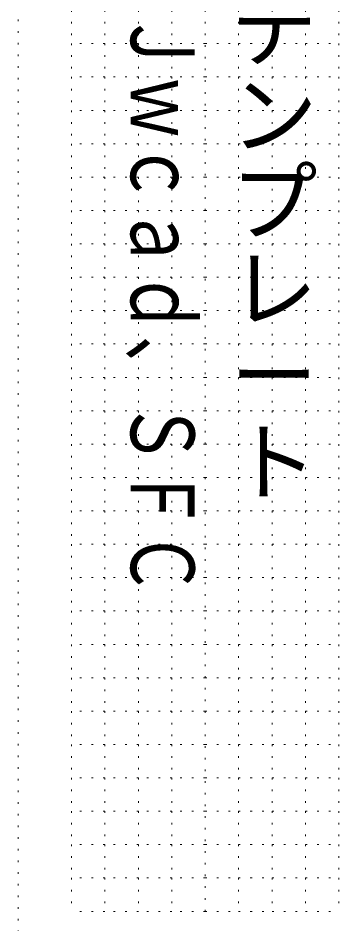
# Model space of a CAD drawing. Units: millimetres on the paper. Extents: x 149 to 445, y 0 to 420.
# Drawn here: x 241 to 289, y 75.5 to 211.2 of the extents above; entities that cross this region are included whole.
import ezdxf
from ezdxf.enums import TextEntityAlignment as Align

# ---------------------------------------------------------------- set-up
doc = ezdxf.new("R2010")
doc.units = ezdxf.units.MM
doc.linetypes.add('DOTTED', pattern=[1.75, 0.25, -1.5])
doc.layers.add('_0-0_', color=7, linetype='DOTTED', lineweight=18)
doc.styles.add('@ＭＳ ゴシック', font='')
doc.styles.add('ＭＳ ゴシック', font='')
doc.styles.get('@ＭＳ ゴシック').set_extended_font_data('@MS Gothic')
doc.styles.get('ＭＳ ゴシック').set_extended_font_data('MS Gothic')

msp = doc.modelspace()

# ---------------------------------------------------------------- linework, layer by layer
at = {"layer": '_0-0_'}
for p, q in [((241, 361.5), (241, 58.5)), ((269, 317.38), (269, 77.38)), ((249, 212.38), (249, 207.38)), ((254, 212.38), (254, 207.38)), ((259, 212.38), (259, 207.38)), ((264, 212.38), (264, 207.38)), ((274, 212.38), (274, 207.38)), ((279, 212.38), (279, 207.38)), ((284, 212.38), (284, 207.38)), ((289, 212.38), (289, 207.38)), ((254, 207.38), (249, 207.38)), ((249, 207.38), (249, 202.38)), ((259, 207.38), (254, 207.38)), ((254, 207.38), (254, 202.38)), ((264, 207.38), (259, 207.38)), ((259, 207.38), (259, 202.38)), ((269, 207.38), (264, 207.38)), ((264, 207.38), (264, 202.38)), ((269, 207.38), (274, 207.38)), ((274, 207.38), (279, 207.38)), ((274, 207.38), (274, 202.38)), ((279, 207.38), (279, 202.38)), ((279, 207.38), (284, 207.38)), ((284, 207.38), (284, 202.38)), ((284, 207.38), (289, 207.38)), ((289, 207.38), (289, 202.38)), ((254, 202.38), (249, 202.38)), ((249, 202.38), (249, 197.38)), ((259, 202.38), (254, 202.38)), ((254, 202.38), (254, 197.38)), ((264, 202.38), (259, 202.38)), ((259, 202.38), (259, 197.38)), ((269, 202.38), (264, 202.38)), ((264, 202.38), (264, 197.38)), ((269, 202.38), (274, 202.38)), ((274, 202.38), (279, 202.38)), ((274, 202.38), (274, 197.38)), ((279, 202.38), (279, 197.38)), ((279, 202.38), (284, 202.38)), ((284, 202.38), (284, 197.38)), ((284, 202.38), (289, 202.38)), ((289, 202.38), (289, 197.38)), ((254, 197.38), (249, 197.38)), ((249, 197.38), (249, 192.38)), ((259, 197.38), (254, 197.38)), ((254, 197.38), (254, 192.38)), ((264, 197.38), (259, 197.38)), ((259, 197.38), (259, 192.38)), ((269, 197.38), (264, 197.38)), ((264, 197.38), (264, 192.38)), ((269, 197.38), (274, 197.38)), ((274, 197.38), (279, 197.38)), ((274, 197.38), (274, 192.38)), ((279, 197.38), (279, 192.38)), ((279, 197.38), (284, 197.38)), ((284, 197.38), (284, 192.38)), ((284, 197.38), (289, 197.38)), ((289, 197.38), (289, 192.38)), ((254, 192.38), (249, 192.38)), ((249, 192.38), (249, 187.38)), ((259, 192.38), (254, 192.38)), ((254, 192.38), (254, 187.38)), ((264, 192.38), (259, 192.38)), ((259, 192.38), (259, 187.38)), ((269, 192.38), (264, 192.38)), ((264, 192.38), (264, 187.38)), ((269, 192.38), (274, 192.38)), ((274, 192.38), (279, 192.38)), ((274, 192.38), (274, 187.38)), ((279, 192.38), (279, 187.38)), ((279, 192.38), (284, 192.38)), ((284, 192.38), (284, 187.38)), ((284, 192.38), (289, 192.38)), ((289, 192.38), (289, 187.38)), ((254, 187.38), (249, 187.38)), ((249, 187.38), (249, 182.38)), ((259, 187.38), (254, 187.38)), ((254, 187.38), (254, 182.38)), ((264, 187.38), (259, 187.38)), ((259, 187.38), (259, 182.38)), ((269, 187.38), (264, 187.38)), ((264, 187.38), (264, 182.38)), ((269, 187.38), (274, 187.38)), ((274, 187.38), (279, 187.38)), ((274, 187.38), (274, 182.38)), ((279, 187.38), (279, 182.38)), ((279, 187.38), (284, 187.38)), ((284, 187.38), (284, 182.38)), ((284, 187.38), (289, 187.38)), ((289, 187.38), (289, 182.38)), ((254, 182.38), (249, 182.38)), ((249, 182.38), (249, 177.38)), ((259, 182.38), (254, 182.38)), ((254, 182.38), (254, 177.38)), ((264, 182.38), (259, 182.38)), ((259, 182.38), (259, 177.38)), ((269, 182.38), (264, 182.38)), ((264, 182.38), (264, 177.38)), ((269, 182.38), (274, 182.38)), ((274, 182.38), (279, 182.38)), ((274, 182.38), (274, 177.38)), ((279, 182.38), (279, 177.38)), ((279, 182.38), (284, 182.38)), ((284, 182.38), (284, 177.38)), ((284, 182.38), (289, 182.38)), ((289, 182.38), (289, 177.38)), ((254, 177.38), (249, 177.38)), ((249, 177.38), (249, 172.38)), ((259, 177.38), (254, 177.38)), ((254, 177.38), (254, 172.38)), ((264, 177.38), (259, 177.38)), ((259, 177.38), (259, 172.38)), ((269, 177.38), (264, 177.38)), ((264, 177.38), (264, 172.38)), ((269, 177.38), (274, 177.38)), ((274, 177.38), (279, 177.38)), ((274, 177.38), (274, 172.38)), ((279, 177.38), (279, 172.38)), ((279, 177.38), (284, 177.38)), ((284, 177.38), (284, 172.38)), ((284, 177.38), (289, 177.38)), ((289, 177.38), (289, 172.38)), ((254, 172.38), (249, 172.38)), ((249, 172.38), (249, 167.38)), ((259, 172.38), (254, 172.38)), ((254, 172.38), (254, 167.38)), ((264, 172.38), (259, 172.38)), ((259, 172.38), (259, 167.38)), ((269, 172.38), (264, 172.38)), ((264, 172.38), (264, 167.38)), ((269, 172.38), (274, 172.38)), ((274, 172.38), (279, 172.38)), ((274, 172.38), (274, 167.38)), ((279, 172.38), (279, 167.38)), ((279, 172.38), (284, 172.38)), ((284, 172.38), (284, 167.38)), ((284, 172.38), (289, 172.38)), ((289, 172.38), (289, 167.38)), ((254, 167.38), (249, 167.38)), ((249, 167.38), (249, 162.38)), ((259, 167.38), (254, 167.38)), ((254, 167.38), (254, 162.38)), ((264, 167.38), (259, 167.38)), ((259, 167.38), (259, 162.38)), ((269, 167.38), (264, 167.38)), ((264, 167.38), (264, 162.38)), ((269, 167.38), (274, 167.38)), ((274, 167.38), (279, 167.38)), ((274, 167.38), (274, 162.38)), ((279, 167.38), (279, 162.38)), ((279, 167.38), (284, 167.38)), ((284, 167.38), (284, 162.38)), ((284, 167.38), (289, 167.38)), ((289, 167.38), (289, 162.38)), ((254, 162.38), (249, 162.38)), ((249, 162.38), (249, 157.38)), ((259, 162.38), (254, 162.38)), ((254, 162.38), (254, 157.38)), ((264, 162.38), (259, 162.38)), ((259, 162.38), (259, 157.38)), ((269, 162.38), (264, 162.38)), ((264, 162.38), (264, 157.38)), ((269, 162.38), (274, 162.38)), ((274, 162.38), (279, 162.38)), ((274, 162.38), (274, 157.38)), ((279, 162.38), (279, 157.38)), ((279, 162.38), (284, 162.38)), ((284, 162.38), (284, 157.38)), ((284, 162.38), (289, 162.38)), ((289, 162.38), (289, 157.38)), ((254, 157.38), (249, 157.38)), ((249, 157.38), (249, 152.38)), ((259, 157.38), (254, 157.38)), ((254, 157.38), (254, 152.38)), ((264, 157.38), (259, 157.38)), ((259, 157.38), (259, 152.38)), ((269, 157.38), (264, 157.38)), ((264, 157.38), (264, 152.38)), ((269, 157.38), (274, 157.38)), ((274, 157.38), (279, 157.38)), ((274, 157.38), (274, 152.38)), ((279, 157.38), (279, 152.38)), ((279, 157.38), (284, 157.38)), ((284, 157.38), (284, 152.38)), ((284, 157.38), (289, 157.38)), ((289, 157.38), (289, 152.38)), ((254, 152.38), (249, 152.38)), ((249, 152.38), (249, 147.38)), ((259, 152.38), (254, 152.38)), ((254, 152.38), (254, 147.38)), ((264, 152.38), (259, 152.38)), ((259, 152.38), (259, 147.38)), ((269, 152.38), (264, 152.38)), ((264, 152.38), (264, 147.38)), ((269, 152.38), (274, 152.38)), ((274, 152.38), (279, 152.38)), ((274, 152.38), (274, 147.38)), ((279, 152.38), (279, 147.38)), ((279, 152.38), (284, 152.38)), ((284, 152.38), (284, 147.38)), ((284, 152.38), (289, 152.38)), ((289, 152.38), (289, 147.38)), ((254, 147.38), (249, 147.38)), ((249, 147.38), (249, 142.38)), ((259, 147.38), (254, 147.38)), ((254, 147.38), (254, 142.38)), ((264, 147.38), (259, 147.38)), ((259, 147.38), (259, 142.38)), ((269, 147.38), (264, 147.38)), ((264, 147.38), (264, 142.38)), ((269, 147.38), (274, 147.38)), ((274, 147.38), (279, 147.38)), ((274, 147.38), (274, 142.38)), ((279, 147.38), (279, 142.38)), ((279, 147.38), (284, 147.38)), ((284, 147.38), (284, 142.38)), ((284, 147.38), (289, 147.38)), ((289, 147.38), (289, 142.38)), ((254, 142.38), (249, 142.38)), ((249, 142.38), (249, 137.38)), ((259, 142.38), (254, 142.38)), ((254, 142.38), (254, 137.38)), ((264, 142.38), (259, 142.38)), ((259, 142.38), (259, 137.38)), ((269, 142.38), (264, 142.38)), ((264, 142.38), (264, 137.38)), ((269, 142.38), (274, 142.38)), ((274, 142.38), (279, 142.38)), ((274, 142.38), (274, 137.38)), ((279, 142.38), (279, 137.38)), ((279, 142.38), (284, 142.38)), ((284, 142.38), (284, 137.38)), ((284, 142.38), (289, 142.38)), ((289, 142.38), (289, 137.38)), ((254, 137.38), (249, 137.38)), ((249, 137.38), (249, 132.38)), ((259, 137.38), (254, 137.38)), ((254, 137.38), (254, 132.38)), ((264, 137.38), (259, 137.38)), ((259, 137.38), (259, 132.38)), ((269, 137.38), (264, 137.38)), ((264, 137.38), (264, 132.38)), ((269, 137.38), (274, 137.38)), ((274, 137.38), (279, 137.38)), ((274, 137.38), (274, 132.38)), ((279, 137.38), (279, 132.38)), ((279, 137.38), (284, 137.38)), ((284, 137.38), (284, 132.38)), ((284, 137.38), (289, 137.38)), ((289, 137.38), (289, 132.38)), ((254, 132.38), (249, 132.38)), ((249, 132.38), (249, 127.38)), ((259, 132.38), (254, 132.38)), ((254, 132.38), (254, 127.38)), ((264, 132.38), (259, 132.38)), ((259, 132.38), (259, 127.38)), ((269, 132.38), (264, 132.38)), ((264, 132.38), (264, 127.38)), ((269, 132.38), (274, 132.38)), ((274, 132.38), (279, 132.38)), ((274, 132.38), (274, 127.38)), ((279, 132.38), (279, 127.38)), ((279, 132.38), (284, 132.38)), ((284, 132.38), (284, 127.38)), ((284, 132.38), (289, 132.38)), ((289, 132.38), (289, 127.38)), ((254, 127.38), (249, 127.38)), ((249, 127.38), (249, 122.38)), ((259, 127.38), (254, 127.38)), ((254, 127.38), (254, 122.38)), ((264, 127.38), (259, 127.38)), ((259, 127.38), (259, 122.38)), ((269, 127.38), (264, 127.38)), ((264, 127.38), (264, 122.38)), ((269, 127.38), (274, 127.38)), ((274, 127.38), (279, 127.38)), ((274, 127.38), (274, 122.38)), ((279, 127.38), (279, 122.38)), ((279, 127.38), (284, 127.38)), ((284, 127.38), (284, 122.38)), ((284, 127.38), (289, 127.38)), ((289, 127.38), (289, 122.38)), ((254, 122.38), (249, 122.38)), ((249, 122.38), (249, 117.38)), ((259, 122.38), (254, 122.38)), ((254, 122.38), (254, 117.38)), ((264, 122.38), (259, 122.38)), ((259, 122.38), (259, 117.38)), ((269, 122.38), (264, 122.38)), ((264, 122.38), (264, 117.38)), ((269, 122.38), (274, 122.38)), ((274, 122.38), (279, 122.38)), ((274, 122.38), (274, 117.38)), ((279, 122.38), (279, 117.38)), ((279, 122.38), (284, 122.38)), ((284, 122.38), (284, 117.38)), ((284, 122.38), (289, 122.38)), ((289, 122.38), (289, 117.38)), ((254, 117.38), (249, 117.38)), ((249, 117.38), (249, 112.38)), ((259, 117.38), (254, 117.38)), ((254, 117.38), (254, 112.38)), ((264, 117.38), (259, 117.38)), ((259, 117.38), (259, 112.38)), ((269, 117.38), (264, 117.38)), ((264, 117.38), (264, 112.38)), ((269, 117.38), (274, 117.38)), ((274, 117.38), (279, 117.38)), ((274, 117.38), (274, 112.38)), ((279, 117.38), (279, 112.38)), ((279, 117.38), (284, 117.38)), ((284, 117.38), (284, 112.38)), ((284, 117.38), (289, 117.38)), ((289, 117.38), (289, 112.38)), ((254, 112.38), (249, 112.38)), ((249, 112.38), (249, 107.38)), ((259, 112.38), (254, 112.38)), ((254, 112.38), (254, 107.38)), ((264, 112.38), (259, 112.38)), ((259, 112.38), (259, 107.38)), ((269, 112.38), (264, 112.38)), ((264, 112.38), (264, 107.38)), ((269, 112.38), (274, 112.38)), ((274, 112.38), (279, 112.38)), ((274, 112.38), (274, 107.38)), ((279, 112.38), (279, 107.38)), ((279, 112.38), (284, 112.38)), ((284, 112.38), (284, 107.38)), ((284, 112.38), (289, 112.38)), ((289, 112.38), (289, 107.38)), ((254, 107.38), (249, 107.38)), ((249, 107.38), (249, 102.38)), ((259, 107.38), (254, 107.38)), ((254, 107.38), (254, 102.38)), ((264, 107.38), (259, 107.38)), ((259, 107.38), (259, 102.38)), ((269, 107.38), (264, 107.38)), ((264, 107.38), (264, 102.38)), ((269, 107.38), (274, 107.38)), ((274, 107.38), (279, 107.38)), ((274, 107.38), (274, 102.38)), ((279, 107.38), (279, 102.38)), ((279, 107.38), (284, 107.38)), ((284, 107.38), (284, 102.38)), ((284, 107.38), (289, 107.38)), ((289, 107.38), (289, 102.38)), ((254, 102.38), (249, 102.38)), ((249, 102.38), (249, 97.38)), ((259, 102.38), (254, 102.38)), ((254, 102.38), (254, 97.38)), ((264, 102.38), (259, 102.38)), ((259, 102.38), (259, 97.38)), ((269, 102.38), (264, 102.38)), ((264, 102.38), (264, 97.38)), ((269, 102.38), (274, 102.38)), ((274, 102.38), (279, 102.38)), ((274, 102.38), (274, 97.38)), ((279, 102.38), (279, 97.38)), ((279, 102.38), (284, 102.38)), ((284, 102.38), (284, 97.38)), ((284, 102.38), (289, 102.38)), ((289, 102.38), (289, 97.38)), ((254, 97.38), (249, 97.38)), ((249, 97.38), (249, 92.38)), ((259, 97.38), (254, 97.38)), ((254, 97.38), (254, 92.38)), ((264, 97.38), (259, 97.38)), ((259, 97.38), (259, 92.38)), ((269, 97.38), (264, 97.38)), ((264, 97.38), (264, 92.38)), ((269, 97.38), (274, 97.38)), ((274, 97.38), (279, 97.38)), ((274, 97.38), (274, 92.38)), ((279, 97.38), (279, 92.38)), ((279, 97.38), (284, 97.38)), ((284, 97.38), (284, 92.38)), ((284, 97.38), (289, 97.38)), ((289, 97.38), (289, 92.38)), ((254, 92.38), (249, 92.38)), ((249, 92.38), (249, 87.38)), ((259, 92.38), (254, 92.38)), ((254, 92.38), (254, 87.38)), ((264, 92.38), (259, 92.38)), ((259, 92.38), (259, 87.38)), ((269, 92.38), (264, 92.38)), ((264, 92.38), (264, 87.38)), ((269, 92.38), (274, 92.38)), ((274, 92.38), (279, 92.38)), ((274, 92.38), (274, 87.38)), ((279, 92.38), (279, 87.38)), ((279, 92.38), (284, 92.38)), ((284, 92.38), (284, 87.38)), ((284, 92.38), (289, 92.38)), ((289, 92.38), (289, 87.38)), ((254, 87.38), (249, 87.38)), ((249, 87.38), (249, 82.38)), ((259, 87.38), (254, 87.38)), ((254, 87.38), (254, 82.38)), ((264, 87.38), (259, 87.38)), ((259, 87.38), (259, 82.38)), ((269, 87.38), (264, 87.38)), ((264, 87.38), (264, 82.38)), ((269, 87.38), (274, 87.38)), ((274, 87.38), (279, 87.38)), ((274, 87.38), (274, 82.38)), ((279, 87.38), (279, 82.38)), ((279, 87.38), (284, 87.38)), ((284, 87.38), (284, 82.38)), ((284, 87.38), (289, 87.38)), ((289, 87.38), (289, 82.38)), ((254, 82.38), (249, 82.38)), ((249, 82.38), (249, 77.38)), ((259, 82.38), (254, 82.38)), ((254, 82.38), (254, 77.38)), ((264, 82.38), (259, 82.38)), ((259, 82.38), (259, 77.38)), ((269, 82.38), (264, 82.38)), ((264, 82.38), (264, 77.38)), ((269, 82.38), (274, 82.38)), ((274, 82.38), (279, 82.38)), ((274, 82.38), (274, 77.38)), ((279, 82.38), (279, 77.38)), ((279, 82.38), (284, 82.38)), ((284, 82.38), (284, 77.38)), ((284, 82.38), (289, 82.38)), ((289, 82.38), (289, 77.38)), ((254, 77.38), (249, 77.38)), ((259, 77.38), (254, 77.38)), ((264, 77.38), (259, 77.38)), ((269, 77.38), (264, 77.38)), ((269, 77.38), (274, 77.38)), ((274, 77.38), (279, 77.38)), ((279, 77.38), (284, 77.38)), ((284, 77.38), (289, 77.38))]:
    msp.add_line(p, q, dxfattribs=at)

# ---------------------------------------------------------------- texts
at = {"layer": '_0-0_', "style": '@ＭＳ ゴシック'}
msp.add_text('（無料）背表紙テンプレート', height=9.531, rotation=270, dxfattribs=at).set_placement((271.5, 307.38), align=Align.BOTTOM_LEFT)
at = {"layer": '_0-0_', "style": 'ＭＳ ゴシック', "width": 0.75}
msp.add_text('Ｊｗｃａｄ、ＳＦＣ', height=9.531, rotation=270, dxfattribs=at).set_placement((255, 212.38), align=Align.BOTTOM_LEFT)

doc.saveas('drawing.dxf')
